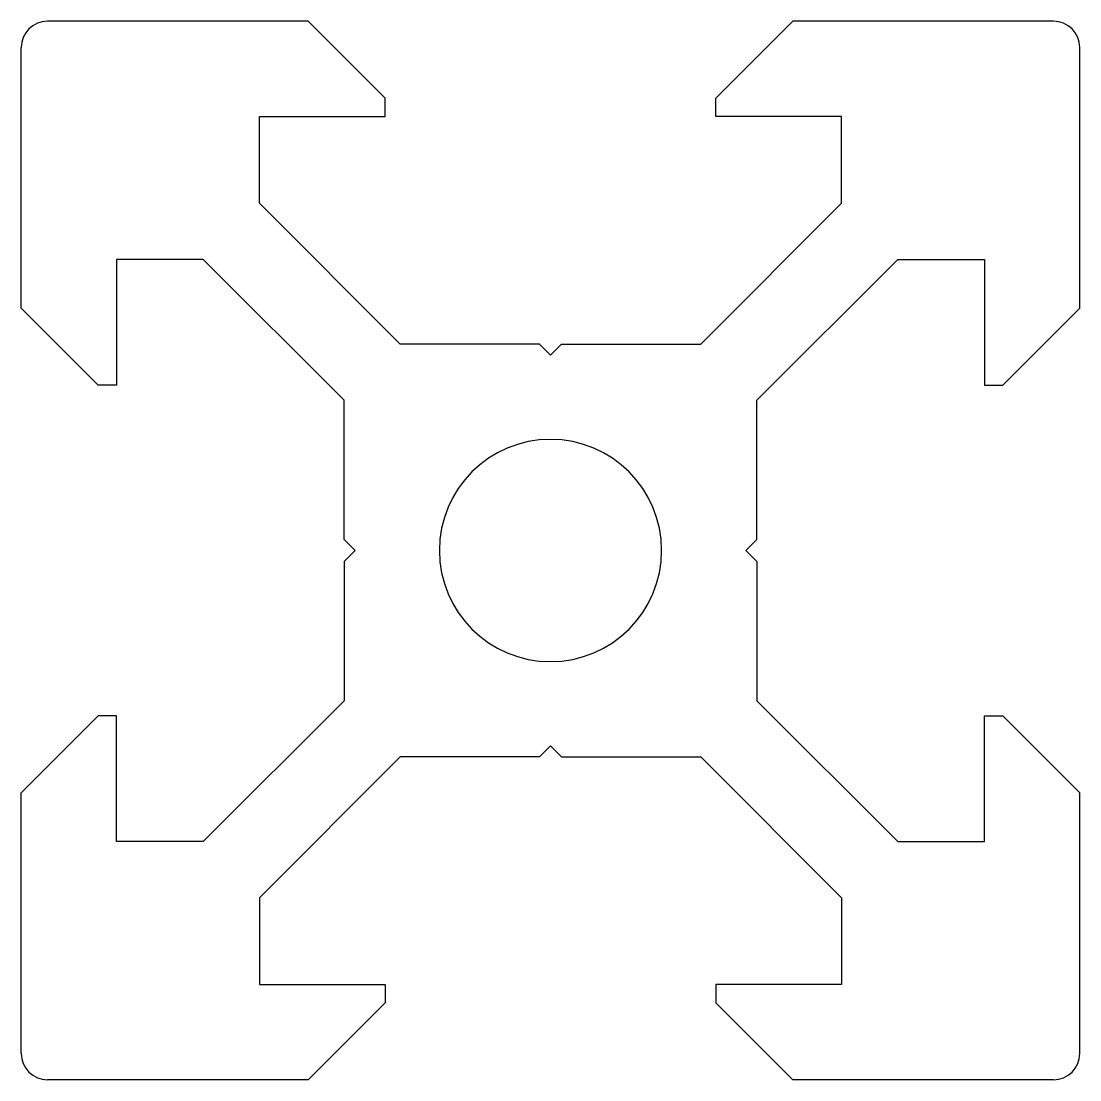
# Model space of a CAD drawing. Extents: x -10 to 10, y -10 to 10.
import ezdxf

# ---------------------------------------------------------------- set-up
doc = ezdxf.new("R2010")
doc.units = 0
doc.layers.get('0').update_dxf_attribs({"linetype": 'continuous'})

# ---------------------------------------------------------------- blocks, each defined once
blk = doc.blocks.new('PART__FEATURE')
at = {"color": 0}
for p, q in [((-4.58, 10), (-9.5, 10)), ((-3.125, 8.545), (-4.58, 10)), ((3.125, 8.545), (4.58, 10)), ((9.5, 10), (4.58, 10)), ((-10, 4.58), (-10, 9.5)), ((10, 4.58), (10, 9.5)), ((-3.125, 8.2), (-3.125, 8.545)), ((3.125, 8.2), (3.125, 8.545)), ((-5.5, 6.561), (-5.5, 8.2)), ((-5.5, 8.2), (-3.125, 8.2)), ((5.5, 8.2), (3.125, 8.2)), ((5.5, 6.561), (5.5, 8.2)), ((-2.839, 3.9), (-5.5, 6.561)), ((2.839, 3.9), (5.5, 6.561)), ((-8.2, 5.5), (-8.2, 3.125)), ((-6.561, 5.5), (-8.2, 5.5)), ((-3.9, 2.839), (-6.561, 5.5)), ((3.9, 2.839), (6.561, 5.5)), ((6.561, 5.5), (8.2, 5.5)), ((8.2, 5.5), (8.2, 3.125)), ((-8.545, 3.125), (-10, 4.58)), ((8.545, 3.125), (10, 4.58)), ((-0.21, 3.9), (-2.839, 3.9)), ((0, 3.69), (-0.21, 3.9)), ((0, 3.69), (0.21, 3.9)), ((0.21, 3.9), (2.839, 3.9)), ((-8.2, 3.125), (-8.545, 3.125)), ((8.2, 3.125), (8.545, 3.125)), ((-3.9, 0.21), (-3.9, 2.839)), ((3.9, 0.21), (3.9, 2.839)), ((-3.69, 0), (-3.9, 0.21)), ((3.69, 0), (3.9, 0.21)), ((-3.69, 0), (-3.9, -0.21)), ((3.69, 0), (3.9, -0.21)), ((-3.9, -0.21), (-3.9, -2.839)), ((3.9, -0.21), (3.9, -2.839)), ((-3.9, -2.839), (-6.561, -5.5)), ((3.9, -2.839), (6.561, -5.5)), ((-8.545, -3.125), (-10, -4.58)), ((-8.2, -3.125), (-8.545, -3.125)), ((-8.2, -5.5), (-8.2, -3.125)), ((8.2, -3.125), (8.545, -3.125)), ((8.2, -5.5), (8.2, -3.125)), ((8.545, -3.125), (10, -4.58)), ((0, -3.69), (-0.21, -3.9)), ((0, -3.69), (0.21, -3.9)), ((-2.839, -3.9), (-5.5, -6.561)), ((-0.21, -3.9), (-2.839, -3.9)), ((0.21, -3.9), (2.839, -3.9)), ((2.839, -3.9), (5.5, -6.561)), ((-10, -9.5), (-10, -4.58)), ((10, -9.5), (10, -4.58)), ((-6.561, -5.5), (-8.2, -5.5)), ((6.561, -5.5), (8.2, -5.5)), ((-5.5, -6.561), (-5.5, -8.2)), ((5.5, -6.561), (5.5, -8.2)), ((-5.5, -8.2), (-3.125, -8.2)), ((-3.125, -8.2), (-3.125, -8.545)), ((5.5, -8.2), (3.125, -8.2)), ((3.125, -8.2), (3.125, -8.545)), ((-3.125, -8.545), (-4.58, -10)), ((3.125, -8.545), (4.58, -10)), ((-4.58, -10), (-9.5, -10)), ((9.5, -10), (4.58, -10))]:
    blk.add_line(p, q, dxfattribs=at)
for centre, radius, start, end in [((-9.5, 9.5), 0.5, 90, -180), ((9.5, 9.5), 0.5, 0, 90), ((0, 0), 2.1, 0, 180), ((0, 0), 2.1, 180, 0), ((-9.5, -9.5), 0.5, -180, -90), ((9.5, -9.5), 0.5, -90, 0)]:
    blk.add_arc(centre, radius, start, end, dxfattribs=at)

msp = doc.modelspace()

# ---------------------------------------------------------------- block references
at = {"color": 0}
msp.add_blockref('PART__FEATURE', (0, 0), dxfattribs=at)

doc.saveas('drawing.dxf')
